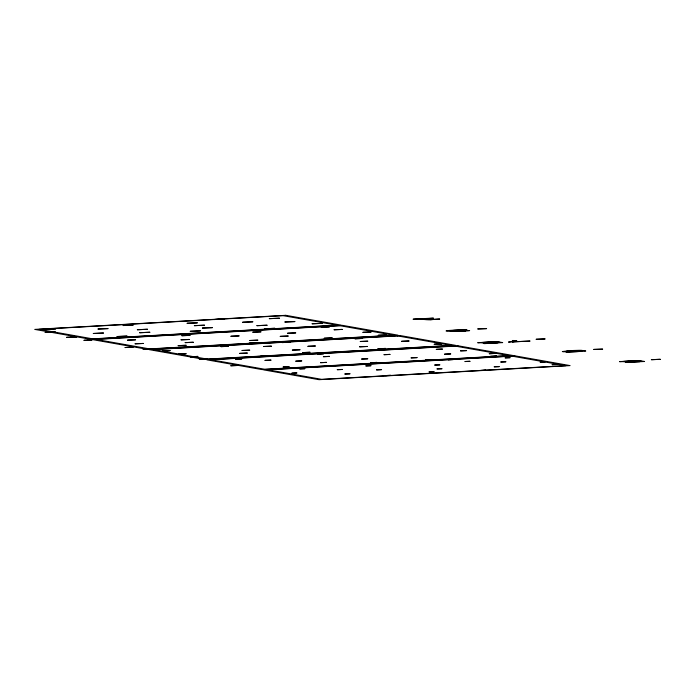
<?xml version="1.0" encoding="UTF-8"?>
<svg xmlns="http://www.w3.org/2000/svg" width="695" height="695" viewBox="0 0 695 695"><rect width="100%" height="100%" fill="white"/><g stroke="black" fill="none" stroke-linecap="round" stroke-linejoin="round"><path stroke-width="1.04" d="M481.635 342.548L488.993 341.966M623.511 361.443L630.869 360.853M292.004 373.18L297.008 372.92L291.943 373.154M376.603 369.879L381.607 369.627L376.542 369.862M433.958 371.729L428.937 371.938L434.001 371.703M505.795 361.8L500.843 362.026M485.709 370.253L480.671 370.487M545.045 361.869L540.032 362.078L545.089 361.843M469.907 361.322L464.886 361.53L469.95 361.296M500.791 361.991L505.838 361.774M480.671 370.461L485.718 370.244M499.114 366.621L494.102 366.821L499.158 366.595M577.649 351.201L581.941 351.192L577.18 351.687A15.698 0.765 -2.6 0 1 576.007 351.757L566.034 352.13L585.763 351.001L581.428 350.332A10.043 0.487 -2.6 0 0 579.109 350.306L573.175 350.497M512.493 341.853L530.068 341.063L508.688 342.07M631.156 361.643L639.999 361.565L625.543 362.382L644.56 361.487L641.207 360.896L624.449 361.635A10.243 0.504 -2.6 0 1 624.093 361.591L623.571 361.496M459.612 331.263L459.977 331.246A17.41 0.851 -2.6 0 0 462.54 331.098L465.676 330.785L459.734 330.759A17.366 0.851 -2.6 0 0 456.806 330.924L453.713 331.272L458.917 331.298M572.68 351.505L573.227 351.479A11.007 0.539 -2.6 0 0 577.693 351.201M630.6 361.678L619.566 361.643L631.286 360.835M459.256 331.28L460.281 331.393A27.079 1.321 -2.6 0 0 462.688 331.263L469.646 330.612L462.41 330.49L467.109 329.986L465.268 329.751L456.224 330.195A21.093 1.034 -2.6 0 0 454.487 330.299L449.978 330.803A34.237 1.668 -2.6 0 0 450.282 330.855L456.963 330.733A20.728 1.016 -2.6 0 0 458.709 330.638L463.2 330.125A34.237 1.677 -2.6 0 0 462.896 330.073L459.404 330.047M459.143 331.454C449.413 331.393 438.545 331.072 453.314 330.186A28.2 1.381 -2.6 0 1 455.92 330.047L459.89 329.847M489.167 341.784L491.495 341.671M489.801 341.923L477.7 342.731L498.124 342.678L483.668 343.495L484.424 343.625L502.676 342.6L499.331 342.01L482.565 342.748A10.243 0.504 -2.6 0 1 482.208 342.705L481.661 342.592M572.993 350.68L572.228 350.723A14.204 0.695 -2.6 0 0 570.63 350.81L566.243 351.34A27.861 1.364 -2.6 0 0 566.521 351.392L572.993 351.314M631.043 360.67L631.686 360.809M490.383 341.723L490.957 341.697M632.259 360.609L632.832 360.583M632.415 360.774L633.38 360.557M490.87 341.879L498.967 341.679L491.191 341.862M632.754 360.766L640.842 360.566L633.067 360.748M566.382 351.731L573.375 351.296A14.204 0.695 -2.6 0 0 574.982 351.201L579.361 350.671A27.869 1.364 -2.6 0 0 579.083 350.619L571.299 350.593A19.217 0.938 -2.6 0 0 569.44 350.697L562.342 351.557A38.19 1.868 -2.6 0 0 562.759 351.627L563.202 351.679M439.674 319.057L430.162 319.587L425.218 318.718L433.593 318.249L432.837 318.11L413.056 319.222C419.12 318.301 425.027 320.126 431.056 319.778A10.79 0.53 -2.6 0 1 439.64 319.048M566.356 351.74A9.026 0.443 -2.6 0 1 563.219 351.679M516.229 341.036A97.335 4.752 -2.6 0 0 516.75 340.637L512.71 340.481A83.443 4.074 -2.6 0 1 512.458 341.167M516.342 341.036A56.382 2.754 -2.6 0 1 512.371 341.862M512.51 341.158A76.528 3.736 -2.6 0 1 508.575 342.07M320.499 362.66L326.563 362.399L320.499 362.66M376.864 362.425L370.783 362.712L376.864 362.425M236.752 365.501L230.697 365.761L236.743 365.509M389.964 354.415L383.901 354.676L389.947 354.424M98.021 329.022L108.125 328.579L98.082 328.996M190.282 331.298L200.377 330.863L190.282 331.298M202.384 328.057L212.479 327.623L202.445 328.031M214.216 319.535L224.32 319.092L214.277 319.5M252.78 321.802L242.685 322.245L252.78 321.802M256.933 325.668L267.036 325.234L256.933 325.668M324.348 325.807L334.451 325.364L324.417 325.773M83.999 340.315L92.079 339.959L84.052 340.298M185.191 342.626L193.279 342.27L185.191 342.626M204.486 325.208L194.383 325.651L204.486 325.208M239.045 335.894L230.957 336.25L239.045 335.894M496.525 356.048L490.453 356.327L496.517 356.057M45.175 332.479L55.27 332.036L45.175 332.479M123.128 325.538L133.232 325.095L123.197 325.512M187.155 323.279L197.258 322.836L187.155 323.279M235.709 359.245L241.773 358.976L235.744 359.228M265.038 360.392L271.102 360.123L265.073 360.375M283.178 367.021L289.233 366.76L283.213 367.003M295.783 361.174L301.847 360.905L295.827 361.157M334.139 329.76L342.227 329.413L334.139 329.76M317.589 354.042L323.653 353.781L317.632 354.024M329.465 356.413L323.401 356.674L329.465 356.413M361.643 359.046L367.707 358.776L361.643 359.046M375.1 350.48L381.164 350.219L375.1 350.48M417.035 357.604L410.962 357.882L417.026 357.621M431.699 359.532L425.627 359.81L431.691 359.541M442.376 349.081L436.321 349.368L442.376 349.081M444.609 354.172L450.673 353.911L444.609 354.172M460.533 350.862L466.597 350.593L460.577 350.845M495.361 353.416L489.306 353.712L495.361 353.416M45.575 329.334L55.687 328.891L45.575 329.334M103.459 333.027L93.33 333.496L103.459 333.027M117.038 336.554L127.142 336.111L117.099 336.528M149.807 332.253L139.686 332.723L149.807 332.253M170.093 350.645L162.5 350.992L170.084 350.662M178.632 354.024L186.217 353.694L178.685 354.007M197.858 356.422L190.265 356.77L197.858 356.422M206.875 358.698L199.291 359.028L206.875 358.698M220.949 346.631L228.525 346.301L220.993 346.605M239.688 353.399L247.264 353.069L239.688 353.399M242.086 350.497L249.67 350.167L242.086 350.497M264.821 328.761L274.925 328.318L264.882 328.735M279.433 318.214L269.33 318.649L279.433 318.214M263.779 346.51L271.354 346.18L263.779 346.51M261.016 356.144L268.6 355.814L261.016 356.144M282.274 342.557L289.85 342.227L282.274 342.557M292.369 350.098L299.945 349.767L292.369 350.098M312.151 323.774L322.263 323.34L312.151 323.774M302.534 352.608L310.109 352.278L302.586 352.582M307.92 346.327L315.504 345.997L307.972 346.301M355.006 338.769L362.582 338.439L355.006 338.769M360.271 341.514L367.855 341.184L360.323 341.497M359.654 346.796L367.229 346.466L359.654 346.796M377.958 348.76L385.534 348.43L377.958 348.76M401.571 341.323L409.155 340.993L401.623 341.306M434.219 344.242L441.794 343.912L434.262 344.225M76.719 336.875L66.598 337.344L76.719 336.875M127.559 340.15L135.638 339.794L127.611 340.124M125.091 347.535L133.179 347.187L125.143 347.517M135.125 343.799L143.213 343.452L135.125 343.799M147.488 329.265L137.367 329.734L147.488 329.265M143.17 349.368L151.258 349.02L143.17 349.368M181.899 335.702L189.987 335.355L181.899 335.702M181.065 339.82L189.153 339.464L181.065 339.82M178.163 345.658L186.251 345.302L178.215 345.632M252.841 332.167L260.92 331.819L252.841 332.167M249.861 340.524L257.941 340.168L249.913 340.498M249.123 343.217L257.211 342.87L249.123 343.217M284.907 322.002L295.01 321.559L284.967 321.976M280.233 336.397L288.321 336.041L280.285 336.371M287.608 333.244L295.688 332.888L287.608 333.244M321.272 327.215L329.352 326.867L321.272 327.215M324.252 338.265L332.34 337.909L324.304 338.248M362.955 332.323L371.034 331.975L362.955 332.323M378.323 335.294L386.403 334.938L378.323 335.294M486.596 328.622L477.674 328.935L486.587 328.596M544.993 338.952L536.053 339.299L544.984 338.917M602.617 349.142L593.695 349.446L602.6 349.151M660.241 359.332L651.328 359.689L660.233 359.298M390.581 375.352L385.525 375.569L390.59 375.335M299.771 368.889L304.792 368.689L299.771 368.889M337.31 369.671L342.331 369.462L337.31 369.671M344.902 374.006L349.924 373.797L344.902 374.006M365.891 365.9L370.904 365.709L365.891 365.9M434.757 365.049L439.77 364.849L434.757 365.049M448.214 359.749L453.218 359.558L448.214 359.749M437.051 368.915L442.063 368.715L437.103 368.906M505.169 357.864L510.173 357.664L505.222 357.847M552.151 364.675L557.173 364.467L552.212 364.666M285.793 315.322L34.75 329.404L90.072 339.186L341.115 325.104L285.793 315.322M283.073 315.652L39.007 329.343L92.791 338.856L336.858 325.164L283.073 315.652M342.652 325.382L91.61 339.455L146.932 349.238L397.974 335.164L342.652 325.382M339.933 325.712L95.867 339.403L149.642 348.907L393.717 335.225L339.933 325.712M400.277 335.572L149.234 349.646L204.556 359.428L455.599 345.354L400.277 335.572M397.557 335.902L153.491 349.585L207.275 359.098L451.342 345.415L397.557 335.902M457.901 345.762L206.858 359.836L262.18 369.618L513.223 355.545L457.901 345.762M455.182 346.093L211.115 359.775L264.899 369.288L508.966 355.597L455.182 346.093M514.76 355.814L263.718 369.896L319.04 379.679L570.082 365.596L514.76 355.814M512.041 356.144L267.975 369.836L321.75 379.348L565.826 365.657L512.041 356.144"/></g></svg>
